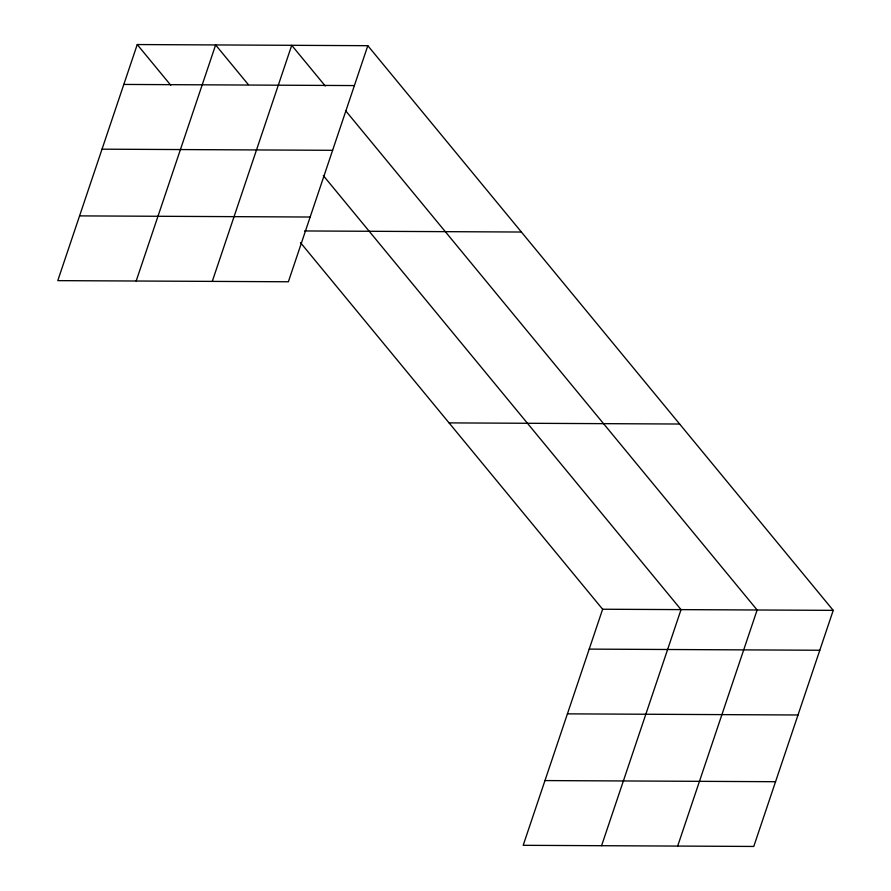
<?xml version="1.0" encoding="UTF-8"?>
<svg xmlns="http://www.w3.org/2000/svg" width="891" height="891" viewBox="0 0 891 891"><rect width="100%" height="100%" fill="white"/><g stroke="black" fill="none" stroke-linecap="round" stroke-linejoin="round"><path stroke-width="1.34" d="M137.236 44.55L57.781 280.632L288.372 281.768L367.816 45.686L137.236 44.55L170.771 85.246M136.178 281.021L215.633 44.94L248.288 84.567M212.27 281.389L291.725 45.307L325.271 86.004M300.49 242.63L602.628 609.232L523.184 845.314L753.764 846.45L833.219 610.368L367.816 45.686M601.581 845.704L681.036 609.622L323.322 175.594M677.672 846.071L757.127 609.99L345.563 110.64M123.816 84.433L354.395 85.569M102.019 149.176L332.61 150.312M79.577 215.889L310.157 217.025M304.566 230.958L521.402 232.028M449.053 422.891L679.633 424.027M602.628 609.232L833.219 610.368M589.207 649.116L819.798 650.252M567.422 713.858L798.002 714.994M544.969 780.572L775.549 781.708"/></g></svg>
